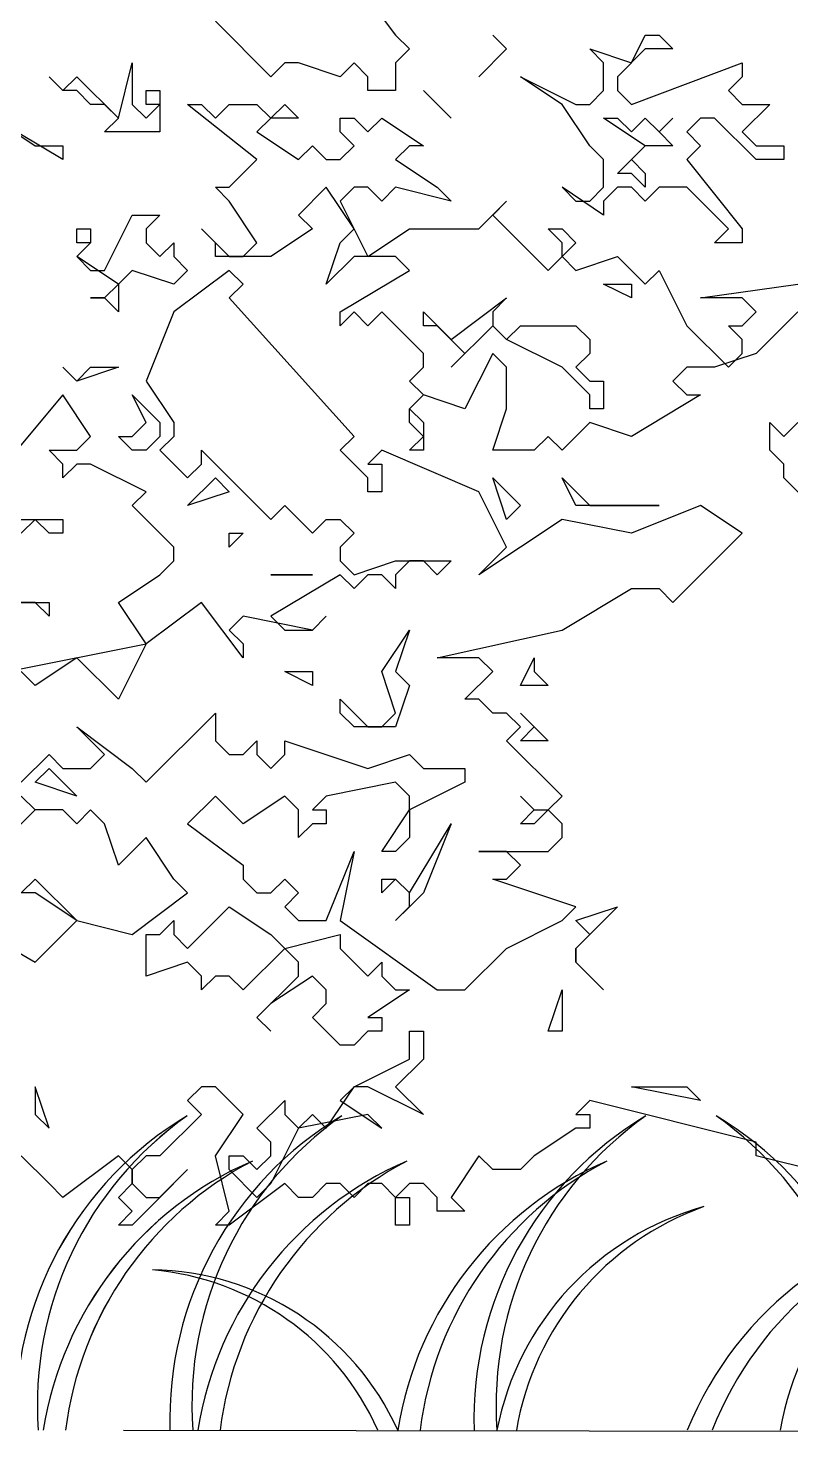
# Model space of a CAD drawing. Header units: millimetres. Extents: x 3633 to 4629, y 3430 to 3787.
# Drawn here: x 4029.276 to 4031.976, y 3463.428 to 3468.424 of the extents above; entities that cross this region are included whole.
import ezdxf

# ---------------------------------------------------------------- set-up
doc = ezdxf.new("R2010")
doc.units = ezdxf.units.MM

# ---------------------------------------------------------------- blocks, each defined once
blk = doc.blocks.new('grass')
at = {"color": 0}
for centre, start, end in [((1173.96, 7.63), 120.91532, 181.7436), ((1189.65, 17.84), 125.19754, 184.08204), ((1190.72, -39.51), 113.37164, 170.93), ((1207.62, -31.45), 117.65386, 172.79282)]:
    blk.add_arc(centre, 250.65, start, end, dxfattribs=at)
blk = doc.blocks.new('Pine 3 Elev_133')
at = {"color": 0}
for p, q in [((-1485.2, 2056.1), (-1425.2, 1976.2)), ((-1605.2, 1916.3), (-1685.2, 1996.2)), ((-1425.2, 1976.2), (-1405.2, 1956.3)), ((-1265.2, 1956.3), (-1285.2, 1976.2)), ((-1285.2, 1976.2), (-1265.2, 1956.3)), ((-1085.2, 1936.3), (-1065.2, 1976.2)), ((-1065.2, 1976.2), (-1045.2, 1976.2)), ((-1045.2, 1976.2), (-1025.2, 1956.3)), ((-1405.2, 1956.3), (-1425.2, 1936.3)), ((-1305.2, 1916.3), (-1265.2, 1956.3)), ((-1265.2, 1956.3), (-1305.2, 1916.3)), ((-1125.2, 1936.3), (-1145.2, 1956.3)), ((-1145.2, 1956.3), (-1085.2, 1936.3)), ((-1065.2, 1956.3), (-1105.2, 1916.3)), ((-1025.2, 1956.3), (-1065.2, 1956.3)), ((-1825.2, 1856.5), (-1805.2, 1936.3)), ((-1805.2, 1936.3), (-1805.2, 1876.4)), ((-1585.2, 1936.3), (-1605.2, 1916.3)), ((-1565.2, 1936.3), (-1585.2, 1936.3)), ((-1505.2, 1916.3), (-1565.2, 1936.3)), ((-1485.2, 1936.3), (-1505.2, 1916.3)), ((-1465.2, 1916.3), (-1485.2, 1936.3)), ((-1425.2, 1936.3), (-1425.2, 1896.4)), ((-1125.2, 1896.4), (-1125.2, 1936.3)), ((-1085.2, 1876.4), (-925.2, 1936.3)), ((-925.2, 1936.3), (-925.2, 1916.3)), ((-1905.2, 1896.4), (-1925.2, 1916.3)), ((-1925.2, 1916.3), (-1905.2, 1896.4)), ((-1905.2, 1896.4), (-1885.2, 1916.3)), ((-1885.2, 1916.3), (-1825.2, 1856.5)), ((-1465.2, 1896.4), (-1465.2, 1916.3)), ((-1185.2, 1876.4), (-1245.2, 1916.3)), ((-1245.2, 1916.3), (-1165.2, 1876.4)), ((-1105.2, 1916.3), (-1105.2, 1896.4)), ((-925.2, 1916.3), (-945.2, 1896.4)), ((-1885.2, 1896.4), (-1905.2, 1896.4)), ((-1865.2, 1876.4), (-1885.2, 1896.4)), ((-1785.2, 1876.4), (-1785.2, 1896.4)), ((-1785.2, 1896.4), (-1765.2, 1896.4)), ((-1765.2, 1896.4), (-1765.2, 1836.5)), ((-1425.2, 1896.4), (-1465.2, 1896.4)), ((-1385.2, 1896.4), (-1345.2, 1856.5)), ((-1345.2, 1856.5), (-1385.2, 1896.4)), ((-1145.2, 1876.4), (-1125.2, 1896.4)), ((-1105.2, 1896.4), (-1085.2, 1876.4)), ((-945.2, 1896.4), (-925.2, 1876.4)), ((-1845.2, 1876.4), (-1865.2, 1876.4)), ((-1825.2, 1856.5), (-1845.2, 1876.4)), ((-1805.2, 1876.4), (-1785.2, 1856.5)), ((-1785.2, 1856.5), (-1765.2, 1876.4)), ((-1765.2, 1876.4), (-1785.2, 1876.4)), ((-1625.2, 1796.6), (-1725.2, 1876.4)), ((-1725.2, 1876.4), (-1705.2, 1876.4)), ((-1705.2, 1876.4), (-1685.2, 1856.5)), ((-1685.2, 1856.5), (-1665.2, 1876.4)), ((-1665.2, 1876.4), (-1625.2, 1876.4)), ((-1625.2, 1876.4), (-1605.2, 1856.5)), ((-1605.2, 1856.5), (-1585.2, 1876.4)), ((-1585.2, 1876.4), (-1565.2, 1856.5)), ((-1145.2, 1816.5), (-1185.2, 1876.4)), ((-1165.2, 1876.4), (-1145.2, 1876.4)), ((-925.2, 1876.4), (-885.2, 1876.4)), ((-885.2, 1876.4), (-925.2, 1836.5)), ((-2005.2, 1856.5), (-1945.2, 1816.5)), ((-1905.2, 1796.6), (-2005.2, 1856.5)), ((-1845.2, 1836.5), (-1825.2, 1856.5)), ((-1605.2, 1856.5), (-1625.2, 1836.5)), ((-1565.2, 1856.5), (-1605.2, 1856.5)), ((-1505.2, 1836.5), (-1505.2, 1856.5)), ((-1505.2, 1856.5), (-1485.2, 1856.5)), ((-1485.2, 1856.5), (-1465.2, 1836.5)), ((-1465.2, 1836.5), (-1445.2, 1856.5)), ((-1445.2, 1856.5), (-1385.2, 1816.5)), ((-1065.2, 1816.5), (-1125.2, 1856.5)), ((-1125.2, 1856.5), (-1105.2, 1856.5)), ((-1105.2, 1856.5), (-1085.2, 1836.5)), ((-1085.2, 1836.5), (-1065.2, 1856.5)), ((-1065.2, 1856.5), (-1045.2, 1836.5)), ((-1045.2, 1836.5), (-1025.2, 1856.5)), ((-1025.2, 1856.5), (-1045.2, 1836.5)), ((-985.2, 1856.5), (-1005.2, 1836.5)), ((-965.2, 1856.5), (-985.2, 1856.5)), ((-905.2, 1796.6), (-965.2, 1856.5)), ((-1765.2, 1836.5), (-1845.2, 1836.5)), ((-1625.2, 1836.5), (-1565.2, 1796.6)), ((-1485.2, 1816.5), (-1505.2, 1836.5)), ((-1045.2, 1836.5), (-1025.2, 1816.5)), ((-1005.2, 1836.5), (-985.2, 1816.5)), ((-925.2, 1836.5), (-905.2, 1816.5)), ((-1945.2, 1816.5), (-1905.2, 1816.5)), ((-1905.2, 1816.5), (-1905.2, 1796.6)), ((-1565.2, 1796.6), (-1545.2, 1816.5)), ((-1545.2, 1816.5), (-1525.2, 1796.6)), ((-1505.2, 1796.6), (-1485.2, 1816.5)), ((-1405.2, 1816.5), (-1425.2, 1796.6)), ((-1385.2, 1816.5), (-1405.2, 1816.5)), ((-1125.2, 1796.6), (-1145.2, 1816.5)), ((-1105.2, 1776.6), (-1065.2, 1816.5)), ((-1065.2, 1816.5), (-1085.2, 1796.6)), ((-1025.2, 1816.5), (-1065.2, 1816.5)), ((-985.2, 1816.5), (-1005.2, 1796.6)), ((-905.2, 1816.5), (-865.2, 1816.5)), ((-865.2, 1816.5), (-865.2, 1796.6)), ((-1665.2, 1756.7), (-1625.2, 1796.6)), ((-1525.2, 1796.6), (-1505.2, 1796.6)), ((-1425.2, 1796.6), (-1365.2, 1756.7)), ((-1125.2, 1756.7), (-1125.2, 1796.6)), ((-1085.2, 1796.6), (-1065.2, 1776.6)), ((-1005.2, 1796.6), (-925.2, 1696.8)), ((-865.2, 1796.6), (-905.2, 1796.6)), ((-1085.2, 1776.6), (-1105.2, 1776.6)), ((-1065.2, 1756.7), (-1085.2, 1776.6)), ((-1065.2, 1776.6), (-1065.2, 1756.7)), ((-1665.2, 1736.7), (-1685.2, 1756.7)), ((-1685.2, 1756.7), (-1665.2, 1756.7)), ((-1525.2, 1756.7), (-1565.2, 1716.7)), ((-1485.2, 1696.8), (-1525.2, 1756.7)), ((-1485.2, 1756.7), (-1505.2, 1736.7)), ((-1465.2, 1756.7), (-1485.2, 1756.7)), ((-1445.2, 1736.7), (-1465.2, 1756.7)), ((-1425.2, 1756.7), (-1445.2, 1736.7)), ((-1345.2, 1736.7), (-1425.2, 1756.7)), ((-1365.2, 1756.7), (-1345.2, 1736.7)), ((-1125.2, 1716.7), (-1185.2, 1756.7)), ((-1185.2, 1756.7), (-1165.2, 1736.7)), ((-1145.2, 1736.7), (-1125.2, 1756.7)), ((-1105.2, 1756.7), (-1125.2, 1736.7)), ((-1085.2, 1756.7), (-1105.2, 1756.7)), ((-1065.2, 1736.7), (-1085.2, 1756.7)), ((-1045.2, 1756.7), (-1065.2, 1736.7)), ((-1005.2, 1756.7), (-1045.2, 1756.7)), ((-945.2, 1696.8), (-1005.2, 1756.7)), ((-1625.2, 1676.8), (-1665.2, 1736.7)), ((-1505.2, 1736.7), (-1465.2, 1656.8)), ((-1305.2, 1696.8), (-1265.2, 1736.7)), ((-1265.2, 1736.7), (-1285.2, 1716.7)), ((-1165.2, 1736.7), (-1145.2, 1736.7)), ((-1125.2, 1736.7), (-1125.2, 1716.7)), ((-1845.2, 1636.9), (-1805.2, 1716.7)), ((-1805.2, 1716.7), (-1765.2, 1716.7)), ((-1765.2, 1716.7), (-1785.2, 1696.8)), ((-1565.2, 1716.7), (-1545.2, 1696.8)), ((-1285.2, 1716.7), (-1205.2, 1636.9)), ((-1885.2, 1676.8), (-1885.2, 1696.8)), ((-1885.2, 1696.8), (-1865.2, 1696.8)), ((-1865.2, 1696.8), (-1865.2, 1676.8)), ((-1785.2, 1696.8), (-1785.2, 1676.8)), ((-1685.2, 1676.8), (-1705.2, 1696.8)), ((-1705.2, 1696.8), (-1665.2, 1656.8)), ((-1545.2, 1696.8), (-1605.2, 1656.8)), ((-1505.2, 1676.8), (-1485.2, 1696.8)), ((-1465.2, 1656.8), (-1405.2, 1696.8)), ((-1405.2, 1696.8), (-1305.2, 1696.8)), ((-1185.2, 1676.8), (-1205.2, 1696.8)), ((-1205.2, 1696.8), (-1185.2, 1696.8)), ((-1185.2, 1696.8), (-1165.2, 1676.8)), ((-965.2, 1676.8), (-945.2, 1696.8)), ((-925.2, 1696.8), (-925.2, 1676.8)), ((-1885.2, 1656.8), (-1865.2, 1676.8)), ((-1865.2, 1676.8), (-1885.2, 1676.8)), ((-1865.2, 1676.8), (-1885.2, 1656.8)), ((-1785.2, 1676.8), (-1765.2, 1656.8)), ((-1765.2, 1656.8), (-1745.2, 1676.8)), ((-1745.2, 1676.8), (-1745.2, 1656.8)), ((-1685.2, 1656.8), (-1685.2, 1676.8)), ((-1645.2, 1656.8), (-1625.2, 1676.8)), ((-1525.2, 1616.9), (-1505.2, 1676.8)), ((-1185.2, 1656.8), (-1185.2, 1676.8)), ((-1165.2, 1676.8), (-1185.2, 1656.8)), ((-925.2, 1676.8), (-965.2, 1676.8)), ((-1825.2, 1616.9), (-1885.2, 1656.8)), ((-1885.2, 1656.8), (-1865.2, 1636.9)), ((-1745.2, 1656.8), (-1725.2, 1636.9)), ((-1605.2, 1656.8), (-1685.2, 1656.8)), ((-1665.2, 1656.8), (-1645.2, 1656.8)), ((-1485.2, 1656.8), (-1525.2, 1616.9)), ((-1425.2, 1656.8), (-1485.2, 1656.8)), ((-1405.2, 1636.9), (-1425.2, 1656.8)), ((-1205.2, 1636.9), (-1185.2, 1656.8)), ((-1185.2, 1656.8), (-1165.2, 1636.9)), ((-1165.2, 1636.9), (-1105.2, 1656.8)), ((-1105.2, 1656.8), (-1065.2, 1616.9)), ((-1865.2, 1636.9), (-1845.2, 1636.9)), ((-1805.2, 1636.9), (-1825.2, 1616.9)), ((-1745.2, 1616.9), (-1805.2, 1636.9)), ((-1665.2, 1636.9), (-1745.2, 1577)), ((-1725.2, 1636.9), (-1745.2, 1616.9)), ((-1645.2, 1616.9), (-1665.2, 1636.9)), ((-1505.2, 1577), (-1405.2, 1636.9)), ((-1065.2, 1616.9), (-1045.2, 1636.9)), ((-1045.2, 1636.9), (-1005.2, 1557)), ((-1845.2, 1597), (-1825.2, 1616.9)), ((-1825.2, 1616.9), (-1825.2, 1577)), ((-1665.2, 1597), (-1645.2, 1616.9)), ((-1085.2, 1597), (-1125.2, 1616.9)), ((-1125.2, 1616.9), (-1085.2, 1616.9)), ((-1085.2, 1616.9), (-1085.2, 1597)), ((-985.2, 1597), (-845.2, 1616.9)), ((-1845.2, 1597), (-1865.2, 1597)), ((-1865.2, 1597), (-1845.2, 1597)), ((-1825.2, 1577), (-1845.2, 1597)), ((-1485.2, 1397.3), (-1665.2, 1597)), ((-1345.2, 1537.1), (-1265.2, 1597)), ((-1265.2, 1597), (-1285.2, 1577)), ((-925.2, 1597), (-985.2, 1597)), ((-905.2, 1577), (-925.2, 1597)), ((-1745.2, 1577), (-1785.2, 1477.2)), ((-1485.2, 1577), (-1505.2, 1557)), ((-1505.2, 1557), (-1505.2, 1577)), ((-1465.2, 1557), (-1485.2, 1577)), ((-1445.2, 1577), (-1465.2, 1557)), ((-1385.2, 1517.1), (-1445.2, 1577)), ((-1385.2, 1557), (-1385.2, 1577)), ((-1385.2, 1577), (-1345.2, 1537.1)), ((-1285.2, 1577), (-1285.2, 1557)), ((-925.2, 1557), (-905.2, 1577)), ((-845.2, 1577), (-905.2, 1517.1)), ((-1365.2, 1557), (-1385.2, 1557)), ((-1325.2, 1517.1), (-1365.2, 1557)), ((-1285.2, 1557), (-1345.2, 1497.1)), ((-1285.2, 1557), (-1265.2, 1537.1)), ((-1265.2, 1537.1), (-1285.2, 1557)), ((-1265.2, 1537.1), (-1245.2, 1557)), ((-1245.2, 1557), (-1165.2, 1557)), ((-1165.2, 1557), (-1145.2, 1537.1)), ((-1005.2, 1557), (-945.2, 1497.1)), ((-925.2, 1537.1), (-945.2, 1557)), ((-945.2, 1557), (-925.2, 1557)), ((-1185.2, 1497.1), (-1265.2, 1537.1)), ((-1145.2, 1537.1), (-1145.2, 1517.1)), ((-925.2, 1517.1), (-925.2, 1537.1)), ((-1385.2, 1497.1), (-1385.2, 1517.1)), ((-1345.2, 1497.1), (-1325.2, 1517.1)), ((-1285.2, 1517.1), (-1325.2, 1437.3)), ((-1265.2, 1497.1), (-1285.2, 1517.1)), ((-1145.2, 1517.1), (-1165.2, 1497.1)), ((-905.2, 1517.1), (-965.2, 1497.1)), ((-945.2, 1497.1), (-925.2, 1517.1)), ((-1885.2, 1477.2), (-1905.2, 1497.1)), ((-1905.2, 1497.1), (-1885.2, 1477.2)), ((-1825.2, 1497.1), (-1885.2, 1477.2)), ((-1885.2, 1477.2), (-1865.2, 1497.1)), ((-1865.2, 1497.1), (-1825.2, 1497.1)), ((-1405.2, 1477.2), (-1385.2, 1497.1)), ((-1265.2, 1437.3), (-1265.2, 1497.1)), ((-1145.2, 1457.2), (-1185.2, 1497.1)), ((-1165.2, 1497.1), (-1145.2, 1477.2)), ((-1005.2, 1497.1), (-1025.2, 1477.2)), ((-965.2, 1497.1), (-1005.2, 1497.1)), ((-1785.2, 1477.2), (-1745.2, 1417.3)), ((-1385.2, 1457.2), (-1405.2, 1477.2)), ((-1145.2, 1477.2), (-1125.2, 1477.2)), ((-1125.2, 1477.2), (-1125.2, 1437.3)), ((-1025.2, 1477.2), (-1005.2, 1457.2)), ((-1905.2, 1457.2), (-2005.2, 1337.5)), ((-1865.2, 1397.3), (-1905.2, 1457.2)), ((-1785.2, 1417.3), (-1805.2, 1457.2)), ((-1805.2, 1457.2), (-1765.2, 1417.3)), ((-1385.2, 1457.2), (-1405.2, 1437.3)), ((-1405.2, 1437.3), (-1385.2, 1457.2)), ((-1325.2, 1437.3), (-1385.2, 1457.2)), ((-1145.2, 1437.3), (-1145.2, 1457.2)), ((-985.2, 1457.2), (-1085.2, 1397.3)), ((-1005.2, 1457.2), (-985.2, 1457.2)), ((-1405.2, 1437.3), (-1385.2, 1417.3)), ((-1405.2, 1417.3), (-1405.2, 1437.3)), ((-1285.2, 1377.4), (-1265.2, 1437.3)), ((-1125.2, 1437.3), (-1145.2, 1437.3)), ((-1805.2, 1397.3), (-1785.2, 1417.3)), ((-1765.2, 1417.3), (-1765.2, 1397.3)), ((-1745.2, 1417.3), (-1745.2, 1397.3)), ((-1385.2, 1397.3), (-1405.2, 1417.3)), ((-1385.2, 1417.3), (-1385.2, 1377.4)), ((-1145.2, 1417.3), (-1185.2, 1377.4)), ((-1085.2, 1397.3), (-1145.2, 1417.3)), ((-885.2, 1377.4), (-885.2, 1417.3)), ((-885.2, 1417.3), (-865.2, 1397.3)), ((-865.2, 1397.3), (-845.2, 1417.3)), ((-1885.2, 1377.4), (-1865.2, 1397.3)), ((-1805.2, 1377.4), (-1825.2, 1397.3)), ((-1825.2, 1397.3), (-1805.2, 1397.3)), ((-1765.2, 1397.3), (-1785.2, 1377.4)), ((-1745.2, 1397.3), (-1765.2, 1377.4)), ((-1505.2, 1377.4), (-1485.2, 1397.3)), ((-1405.2, 1377.4), (-1385.2, 1397.3)), ((-1205.2, 1397.3), (-1225.2, 1377.4)), ((-1185.2, 1377.4), (-1205.2, 1397.3)), ((-1905.2, 1357.4), (-1925.2, 1377.4)), ((-1925.2, 1377.4), (-1885.2, 1377.4)), ((-1785.2, 1377.4), (-1805.2, 1377.4)), ((-1765.2, 1377.4), (-1725.2, 1337.5)), ((-1705.2, 1357.4), (-1705.2, 1377.4)), ((-1705.2, 1377.4), (-1605.2, 1277.6)), ((-1465.2, 1337.5), (-1505.2, 1377.4)), ((-1445.2, 1377.4), (-1465.2, 1357.4)), ((-1305.2, 1317.5), (-1445.2, 1377.4)), ((-1385.2, 1377.4), (-1405.2, 1377.4)), ((-1225.2, 1377.4), (-1285.2, 1377.4)), ((-865.2, 1357.4), (-885.2, 1377.4)), ((-1885.2, 1357.4), (-1905.2, 1337.5)), ((-1905.2, 1337.5), (-1905.2, 1357.4)), ((-1865.2, 1357.4), (-1885.2, 1357.4)), ((-1785.2, 1317.5), (-1865.2, 1357.4)), ((-1725.2, 1337.5), (-1705.2, 1357.4)), ((-1465.2, 1357.4), (-1445.2, 1357.4)), ((-1445.2, 1357.4), (-1445.2, 1317.5)), ((-865.2, 1337.5), (-865.2, 1357.4)), ((-1725.2, 1297.5), (-1685.2, 1337.5)), ((-1685.2, 1337.5), (-1665.2, 1317.5)), ((-1465.2, 1317.5), (-1465.2, 1337.5)), ((-1265.2, 1277.6), (-1285.2, 1337.5)), ((-1285.2, 1337.5), (-1245.2, 1297.5)), ((-1165.2, 1297.5), (-1185.2, 1337.5)), ((-1185.2, 1337.5), (-1145.2, 1297.5)), ((-805.2, 1277.6), (-865.2, 1337.5)), ((-1805.2, 1297.5), (-1785.2, 1317.5)), ((-1665.2, 1317.5), (-1725.2, 1297.5)), ((-1445.2, 1317.5), (-1465.2, 1317.5)), ((-1265.2, 1237.6), (-1305.2, 1317.5)), ((-1745.2, 1237.6), (-1805.2, 1297.5)), ((-1605.2, 1277.6), (-1585.2, 1297.5)), ((-1585.2, 1297.5), (-1545.2, 1257.6)), ((-1245.2, 1297.5), (-1265.2, 1277.6)), ((-1045.2, 1297.5), (-1165.2, 1297.5)), ((-1145.2, 1297.5), (-1045.2, 1297.5)), ((-985.2, 1297.5), (-1085.2, 1257.6)), ((-925.2, 1257.6), (-985.2, 1297.5)), ((-1965.2, 1277.6), (-1905.2, 1277.6)), ((-1945.2, 1277.6), (-1965.2, 1257.6)), ((-1925.2, 1257.6), (-1945.2, 1277.6)), ((-1905.2, 1277.6), (-1905.2, 1257.6)), ((-1545.2, 1257.6), (-1525.2, 1277.6)), ((-1525.2, 1277.6), (-1505.2, 1277.6)), ((-1505.2, 1277.6), (-1485.2, 1257.6)), ((-1185.2, 1277.6), (-1305.2, 1197.7)), ((-1085.2, 1257.6), (-1185.2, 1277.6)), ((-1905.2, 1257.6), (-1925.2, 1257.6)), ((-1665.2, 1237.6), (-1665.2, 1257.6)), ((-1665.2, 1257.6), (-1645.2, 1257.6)), ((-1645.2, 1257.6), (-1665.2, 1237.6)), ((-1485.2, 1257.6), (-1505.2, 1237.6)), ((-1025.2, 1157.8), (-925.2, 1257.6)), ((-1745.2, 1217.7), (-1745.2, 1237.6)), ((-1505.2, 1237.6), (-1505.2, 1217.7)), ((-1305.2, 1197.7), (-1265.2, 1237.6)), ((-1765.2, 1197.7), (-1745.2, 1217.7)), ((-1505.2, 1217.7), (-1485.2, 1197.7)), ((-1485.2, 1197.7), (-1425.2, 1217.7)), ((-1425.2, 1217.7), (-1345.2, 1217.7)), ((-1405.2, 1217.7), (-1425.2, 1197.7)), ((-1385.2, 1217.7), (-1405.2, 1217.7)), ((-1365.2, 1197.7), (-1385.2, 1217.7)), ((-1345.2, 1217.7), (-1365.2, 1197.7)), ((-1825.2, 1157.8), (-1765.2, 1197.7)), ((-1505.2, 1197.7), (-1605.2, 1137.8)), ((-1605.2, 1197.7), (-1545.2, 1197.7)), ((-1545.2, 1197.7), (-1605.2, 1197.7)), ((-1485.2, 1177.8), (-1505.2, 1197.7)), ((-1465.2, 1197.7), (-1485.2, 1177.8)), ((-1445.2, 1197.7), (-1465.2, 1197.7)), ((-1425.2, 1177.8), (-1445.2, 1197.7)), ((-1425.2, 1197.7), (-1425.2, 1177.8)), ((-1185.2, 1117.9), (-1085.2, 1177.8)), ((-1085.2, 1177.8), (-1045.2, 1177.8)), ((-1045.2, 1177.8), (-1025.2, 1157.8)), ((-1965.2, 1157.8), (-1925.2, 1157.8)), ((-1945.2, 1157.8), (-1965.2, 1157.8)), ((-1925.2, 1137.8), (-1945.2, 1157.8)), ((-1925.2, 1157.8), (-1925.2, 1137.8)), ((-1785.2, 1097.9), (-1825.2, 1157.8)), ((-1705.2, 1157.8), (-1785.2, 1097.9)), ((-1645.2, 1077.9), (-1705.2, 1157.8)), ((-1645.2, 1137.8), (-1665.2, 1117.9)), ((-1545.2, 1117.9), (-1645.2, 1137.8)), ((-1605.2, 1137.8), (-1585.2, 1117.9)), ((-1545.2, 1117.9), (-1525.2, 1137.8)), ((-1525.2, 1137.8), (-1545.2, 1117.9)), ((-1665.2, 1117.9), (-1645.2, 1097.9)), ((-1585.2, 1117.9), (-1545.2, 1117.9)), ((-1445.2, 1058), (-1405.2, 1117.9)), ((-1405.2, 1117.9), (-1425.2, 1058)), ((-1365.2, 1077.9), (-1185.2, 1117.9)), ((-1985.2, 1058), (-1785.2, 1097.9)), ((-1785.2, 1097.9), (-1825.2, 1018.1)), ((-1645.2, 1097.9), (-1645.2, 1077.9)), ((-1885.2, 1077.9), (-1945.2, 1038)), ((-1825.2, 1018.1), (-1885.2, 1077.9)), ((-1305.2, 1077.9), (-1365.2, 1077.9)), ((-1285.2, 1058), (-1305.2, 1077.9)), ((-1245.2, 1038), (-1225.2, 1077.9)), ((-1225.2, 1077.9), (-1225.2, 1058)), ((-1945.2, 1038), (-1965.2, 1058)), ((-1545.2, 1038), (-1585.2, 1058)), ((-1585.2, 1058), (-1545.2, 1058)), ((-1545.2, 1058), (-1545.2, 1038)), ((-1425.2, 998.1), (-1445.2, 1058)), ((-1425.2, 1058), (-1405.2, 1038)), ((-1405.2, 1038), (-1425.2, 978.1)), ((-1325.2, 1018.1), (-1285.2, 1058)), ((-1205.2, 1038), (-1245.2, 1038)), ((-1225.2, 1058), (-1205.2, 1038)), ((-1505.2, 998.1), (-1505.2, 1018.1)), ((-1505.2, 1018.1), (-1465.2, 978.1)), ((-1305.2, 1018.1), (-1325.2, 1018.1)), ((-1285.2, 998.1), (-1305.2, 1018.1)), ((-1785.2, 898.3), (-1685.2, 998.1)), ((-1685.2, 998.1), (-1685.2, 958.2)), ((-1485.2, 978.1), (-1505.2, 998.1)), ((-1445.2, 978.1), (-1425.2, 998.1)), ((-1265.2, 998.1), (-1285.2, 998.1)), ((-1245.2, 978.1), (-1265.2, 998.1)), ((-1225.2, 978.1), (-1245.2, 998.1)), ((-1245.2, 998.1), (-1205.2, 958.2)), ((-1845.2, 938.2), (-1885.2, 978.1)), ((-1885.2, 978.1), (-1805.2, 918.3)), ((-1425.2, 978.1), (-1485.2, 978.1)), ((-1465.2, 978.1), (-1445.2, 978.1)), ((-1265.2, 958.2), (-1245.2, 978.1)), ((-1245.2, 958.2), (-1225.2, 978.1)), ((-1685.2, 958.2), (-1665.2, 938.2)), ((-1645.2, 938.2), (-1625.2, 958.2)), ((-1625.2, 958.2), (-1625.2, 938.2)), ((-1585.2, 938.2), (-1585.2, 958.2)), ((-1585.2, 958.2), (-1465.2, 918.3)), ((-1185.2, 878.3), (-1265.2, 958.2)), ((-1205.2, 958.2), (-1245.2, 958.2)), ((-1965.2, 898.3), (-1925.2, 938.2)), ((-1925.2, 938.2), (-1905.2, 918.3)), ((-1865.2, 918.3), (-1845.2, 938.2)), ((-1665.2, 938.2), (-1645.2, 938.2)), ((-1625.2, 938.2), (-1605.2, 918.3)), ((-1605.2, 918.3), (-1585.2, 938.2)), ((-1465.2, 918.3), (-1405.2, 938.2)), ((-1405.2, 938.2), (-1385.2, 918.3)), ((-1945.2, 898.3), (-1925.2, 918.3)), ((-1925.2, 918.3), (-1885.2, 878.3)), ((-1905.2, 918.3), (-1865.2, 918.3)), ((-1805.2, 918.3), (-1785.2, 898.3)), ((-1385.2, 918.3), (-1325.2, 918.3)), ((-1325.2, 918.3), (-1325.2, 898.3)), ((-1885.2, 878.3), (-1945.2, 898.3)), ((-1425.2, 898.3), (-1525.2, 878.3)), ((-1405.2, 878.3), (-1425.2, 898.3)), ((-1325.2, 898.3), (-1405.2, 858.4)), ((-1945.2, 858.4), (-1965.2, 878.3)), ((-1685.2, 878.3), (-1725.2, 838.4)), ((-1645.2, 838.4), (-1685.2, 878.3)), ((-1585.2, 878.3), (-1645.2, 838.4)), ((-1565.2, 858.4), (-1585.2, 878.3)), ((-1525.2, 878.3), (-1545.2, 858.4)), ((-1405.2, 858.4), (-1405.2, 878.3)), ((-1225.2, 858.4), (-1245.2, 878.3)), ((-1245.2, 878.3), (-1225.2, 858.4)), ((-1205.2, 858.4), (-1185.2, 878.3)), ((-1945.2, 858.4), (-1985.2, 818.4)), ((-1965.2, 838.4), (-1945.2, 858.4)), ((-1905.2, 858.4), (-1945.2, 858.4)), ((-1885.2, 838.4), (-1905.2, 858.4)), ((-1865.2, 858.4), (-1885.2, 838.4)), ((-1845.2, 838.4), (-1865.2, 858.4)), ((-1565.2, 818.4), (-1565.2, 858.4)), ((-1545.2, 858.4), (-1525.2, 858.4)), ((-1525.2, 858.4), (-1525.2, 838.4)), ((-1445.2, 798.5), (-1405.2, 858.4)), ((-1405.2, 858.4), (-1405.2, 818.4)), ((-1245.2, 838.4), (-1225.2, 858.4)), ((-1205.2, 858.4), (-1225.2, 838.4)), ((-1225.2, 858.4), (-1205.2, 858.4)), ((-1185.2, 838.4), (-1205.2, 858.4)), ((-1825.2, 778.5), (-1845.2, 838.4)), ((-1725.2, 838.4), (-1645.2, 778.5)), ((-1545.2, 838.4), (-1565.2, 818.4)), ((-1525.2, 838.4), (-1545.2, 838.4)), ((-1405.2, 738.6), (-1345.2, 838.4)), ((-1345.2, 838.4), (-1385.2, 738.6)), ((-1225.2, 838.4), (-1245.2, 838.4)), ((-1185.2, 818.4), (-1185.2, 838.4)), ((-1785.2, 818.4), (-1825.2, 778.5)), ((-1745.2, 758.6), (-1785.2, 818.4)), ((-1405.2, 818.4), (-1425.2, 798.5)), ((-1205.2, 798.5), (-1185.2, 818.4)), ((-1525.2, 698.7), (-1485.2, 798.5)), ((-1485.2, 798.5), (-1505.2, 698.7)), ((-1425.2, 798.5), (-1445.2, 798.5)), ((-1265.2, 798.5), (-1305.2, 798.5)), ((-1305.2, 798.5), (-1205.2, 798.5)), ((-1245.2, 778.5), (-1265.2, 798.5)), ((-2185.2, 778.5), (-1945.2, 638.8)), ((-1645.2, 778.5), (-1645.2, 758.6)), ((-1265.2, 758.6), (-1245.2, 778.5)), ((-1965.2, 738.6), (-1945.2, 758.6)), ((-1945.2, 758.6), (-1885.2, 698.7)), ((-1725.2, 738.6), (-1745.2, 758.6)), ((-1645.2, 758.6), (-1625.2, 738.6)), ((-1605.2, 738.6), (-1585.2, 758.6)), ((-1585.2, 758.6), (-1565.2, 738.6)), ((-1425.2, 758.6), (-1445.2, 738.6)), ((-1445.2, 738.6), (-1445.2, 758.6)), ((-1445.2, 758.6), (-1425.2, 758.6)), ((-1405.2, 738.6), (-1425.2, 758.6)), ((-1425.2, 758.6), (-1405.2, 738.6)), ((-1165.2, 718.6), (-1285.2, 758.6)), ((-1285.2, 758.6), (-1265.2, 758.6)), ((-1945.2, 738.6), (-1965.2, 738.6)), ((-1885.2, 698.7), (-1945.2, 738.6)), ((-1805.2, 678.7), (-1725.2, 738.6)), ((-1625.2, 738.6), (-1605.2, 738.6)), ((-1565.2, 738.6), (-1585.2, 718.6)), ((-1385.2, 738.6), (-1425.2, 698.7)), ((-1405.2, 718.6), (-1405.2, 738.6)), ((-1725.2, 658.7), (-1665.2, 718.6)), ((-1665.2, 718.6), (-1605.2, 678.7)), ((-1585.2, 718.6), (-1565.2, 698.7)), ((-1425.2, 698.7), (-1405.2, 718.6)), ((-1185.2, 698.7), (-1165.2, 718.6)), ((-1165.2, 698.7), (-1105.2, 718.6)), ((-1105.2, 718.6), (-1165.2, 658.7)), ((-1945.2, 638.8), (-1885.2, 698.7)), ((-1885.2, 698.7), (-1805.2, 678.7)), ((-1765.2, 678.7), (-1745.2, 698.7)), ((-1745.2, 698.7), (-1745.2, 678.7)), ((-1565.2, 698.7), (-1525.2, 698.7)), ((-1505.2, 698.7), (-1365.2, 598.9)), ((-1265.2, 658.7), (-1185.2, 698.7)), ((-1145.2, 678.7), (-1165.2, 698.7)), ((-1785.2, 618.8), (-1785.2, 678.7)), ((-1785.2, 678.7), (-1765.2, 678.7)), ((-1745.2, 678.7), (-1725.2, 658.7)), ((-1605.2, 678.7), (-1585.2, 658.7)), ((-1585.2, 658.7), (-1505.2, 678.7)), ((-1505.2, 678.7), (-1505.2, 658.7)), ((-1165.2, 658.7), (-1145.2, 678.7)), ((-1585.2, 658.7), (-1645.2, 598.9)), ((-1565.2, 638.8), (-1585.2, 658.7)), ((-1505.2, 658.7), (-1465.2, 618.8)), ((-1325.2, 598.9), (-1265.2, 658.7)), ((-1165.2, 638.8), (-1165.2, 658.7)), ((-1165.2, 658.7), (-1165.2, 638.8)), ((-1725.2, 638.8), (-1785.2, 618.8)), ((-1705.2, 618.8), (-1725.2, 638.8)), ((-1565.2, 618.8), (-1565.2, 638.8)), ((-1465.2, 618.8), (-1445.2, 638.8)), ((-1445.2, 638.8), (-1445.2, 618.8)), ((-1165.2, 638.8), (-1125.2, 598.9)), ((-1125.2, 598.9), (-1165.2, 638.8)), ((-1685.2, 618.8), (-1705.2, 598.9)), ((-1705.2, 598.9), (-1705.2, 618.8)), ((-1665.2, 618.8), (-1685.2, 618.8)), ((-1645.2, 598.9), (-1665.2, 618.8)), ((-1625.2, 558.9), (-1565.2, 618.8)), ((-1545.2, 618.8), (-1605.2, 578.9)), ((-1525.2, 598.9), (-1545.2, 618.8)), ((-1445.2, 618.8), (-1425.2, 598.9)), ((-1525.2, 578.9), (-1525.2, 598.9)), ((-1405.2, 598.9), (-1465.2, 558.9)), ((-1425.2, 598.9), (-1405.2, 598.9)), ((-1365.2, 598.9), (-1325.2, 598.9)), ((-1205.2, 539), (-1185.2, 598.9)), ((-1185.2, 598.9), (-1185.2, 539)), ((-1605.2, 578.9), (-1625.2, 558.9)), ((-1545.2, 558.9), (-1525.2, 578.9)), ((-1625.2, 558.9), (-1605.2, 539)), ((-1605.2, 539), (-1625.2, 558.9)), ((-1505.2, 519), (-1545.2, 558.9)), ((-1465.2, 558.9), (-1445.2, 558.9)), ((-1445.2, 558.9), (-1445.2, 539)), ((-1465.2, 539), (-1485.2, 519)), ((-1445.2, 539), (-1465.2, 539)), ((-1405.2, 499), (-1405.2, 539)), ((-1405.2, 539), (-1385.2, 539)), ((-1385.2, 539), (-1385.2, 499)), ((-1185.2, 539), (-1205.2, 539)), ((-1485.2, 519), (-1505.2, 519)), ((-1485.2, 459.1), (-1405.2, 499)), ((-1385.2, 499), (-1425.2, 459.1)), ((-1925.2, 399.2), (-1945.2, 459.1)), ((-1945.2, 459.1), (-1945.2, 419.2)), ((-1705.2, 459.1), (-1725.2, 439.2)), ((-1685.2, 459.1), (-1705.2, 459.1)), ((-1645.2, 419.2), (-1685.2, 459.1)), ((-1525.2, 399.2), (-1485.2, 459.1)), ((-1485.2, 459.1), (-1505.2, 439.2)), ((-1465.2, 459.1), (-1485.2, 459.1)), ((-1385.2, 419.2), (-1465.2, 459.1)), ((-1425.2, 459.1), (-1385.2, 419.2)), ((-985.2, 439.2), (-1085.2, 459.1)), ((-1085.2, 459.1), (-1005.2, 459.1)), ((-1005.2, 459.1), (-985.2, 439.2)), ((-1725.2, 439.2), (-1705.2, 419.2)), ((-1625.2, 399.2), (-1585.2, 439.2)), ((-1585.2, 439.2), (-1585.2, 419.2)), ((-1505.2, 439.2), (-1445.2, 399.2)), ((-1145.2, 439.2), (-1165.2, 419.2)), ((-905.2, 379.3), (-1145.2, 439.2)), ((-1945.2, 419.2), (-1925.2, 399.2)), ((-1705.2, 419.2), (-1765.2, 359.3)), ((-1685.2, 359.3), (-1645.2, 419.2)), ((-1585.2, 419.2), (-1565.2, 399.2)), ((-1465.2, 419.2), (-1565.2, 399.2)), ((-1565.2, 399.2), (-1545.2, 419.2)), ((-1545.2, 419.2), (-1525.2, 399.2)), ((-1445.2, 399.2), (-1465.2, 419.2)), ((-1165.2, 419.2), (-1145.2, 419.2)), ((-1145.2, 419.2), (-1145.2, 399.2)), ((-1605.2, 379.3), (-1625.2, 399.2)), ((-1565.2, 399.2), (-1605.2, 319.4)), ((-1165.2, 399.2), (-1225.2, 359.3)), ((-1145.2, 399.2), (-1165.2, 399.2)), ((-1605.2, 359.3), (-1605.2, 379.3)), ((-905.2, 359.3), (-905.2, 379.3)), ((-1925.2, 319.4), (-1965.2, 359.3)), ((-1825.2, 359.3), (-1905.2, 299.4)), ((-1805.2, 339.4), (-1825.2, 359.3)), ((-1785.2, 359.3), (-1805.2, 339.4)), ((-1765.2, 359.3), (-1785.2, 359.3)), ((-1665.2, 279.5), (-1685.2, 359.3)), ((-1665.2, 339.4), (-1665.2, 359.3)), ((-1665.2, 359.3), (-1645.2, 359.3)), ((-1645.2, 359.3), (-1625.2, 339.4)), ((-1625.2, 339.4), (-1605.2, 359.3)), ((-1305.2, 359.3), (-1345.2, 299.4)), ((-1285.2, 339.4), (-1305.2, 359.3)), ((-1225.2, 359.3), (-1245.2, 339.4)), ((-745.2, 319.4), (-905.2, 359.3)), ((-1805.2, 339.4), (-1805.2, 319.4)), ((-1725.2, 339.4), (-1805.2, 259.5)), ((-1805.2, 319.4), (-1805.2, 339.4)), ((-1765.2, 299.4), (-1725.2, 339.4)), ((-1625.2, 299.4), (-1665.2, 339.4)), ((-1245.2, 339.4), (-1285.2, 339.4)), ((-1905.2, 299.4), (-1925.2, 319.4)), ((-1825.2, 299.4), (-1805.2, 319.4)), ((-1805.2, 319.4), (-1785.2, 299.4)), ((-1585.2, 319.4), (-1665.2, 259.5)), ((-1605.2, 319.4), (-1625.2, 299.4)), ((-1565.2, 299.4), (-1585.2, 319.4)), ((-1525.2, 319.4), (-1545.2, 299.4)), ((-1505.2, 319.4), (-1525.2, 319.4)), ((-1485.2, 299.4), (-1505.2, 319.4)), ((-1465.2, 319.4), (-1485.2, 299.4)), ((-1445.2, 319.4), (-1465.2, 319.4)), ((-1425.2, 299.4), (-1445.2, 319.4)), ((-1405.2, 319.4), (-1425.2, 299.4)), ((-1385.2, 319.4), (-1405.2, 319.4)), ((-1365.2, 299.4), (-1385.2, 319.4)), ((-1805.2, 279.5), (-1825.2, 299.4)), ((-1785.2, 299.4), (-1765.2, 299.4)), ((-1545.2, 299.4), (-1565.2, 299.4)), ((-1425.2, 299.4), (-1405.2, 299.4)), ((-1425.2, 259.5), (-1425.2, 299.4)), ((-1405.2, 299.4), (-1405.2, 259.5)), ((-1365.2, 279.5), (-1365.2, 299.4)), ((-1345.2, 299.4), (-1325.2, 279.5)), ((-1825.2, 259.5), (-1805.2, 279.5)), ((-1685.2, 259.5), (-1665.2, 279.5)), ((-1325.2, 279.5), (-1365.2, 279.5)), ((-1805.2, 259.5), (-1825.2, 259.5)), ((-1665.2, 259.5), (-1685.2, 259.5)), ((-1405.2, 259.5), (-1425.2, 259.5))]:
    blk.add_line(p, q, dxfattribs=at)

msp = doc.modelspace()

# ---------------------------------------------------------------- linework, layer by layer
at = {"color": 0}
msp.add_line((4029.6134, 3463.4586), (4049.7599, 3463.4278), dxfattribs=at)
for centre, radius, start, end in [((4031.0305, 3463.4967), 1.2532, 120.9153, 181.7436), ((4031.109, 3463.5478), 1.2532, 125.1975, 184.082), ((4032.1073, 3463.4967), 1.2532, 120.9153, 181.7436), ((4032.1858, 3463.5478), 1.2532, 125.1975, 184.082), ((4031.0679, 3463.4967), 1.2532, 358.2564, 59.0847), ((4030.9894, 3463.5478), 1.2532, 355.918, 54.8025), ((4031.1143, 3463.2611), 1.2532, 113.3716, 170.93), ((4031.1988, 3463.3014), 1.2532, 117.6539, 172.7928), ((4031.8222, 3463.2611), 1.2532, 113.3716, 170.93), ((4031.9067, 3463.3014), 1.2532, 117.6539, 172.7928), ((4031.9397, 3463.2639), 1.0226, 105.3788, 169.0232), ((4032.0125, 3463.2869), 1.0226, 109.661, 170.3333), ((4032.9468, 3463.2863), 1.0226, 105.3788, 170.2977), ((4032.7711, 3462.9875), 1.2532, 95.3506, 157.9162), ((4032.864, 3462.9997), 1.2532, 99.6328, 158.5173), ((4029.7043, 3463.059), 0.9668, 24.414, 89.3231), ((4029.6322, 3463.0626), 0.9668, 24.1831, 85.0409)]:
    msp.add_arc(centre, radius, start, end, dxfattribs=at)

# ---------------------------------------------------------------- block references
for name, p, xscale, yscale, zscale in [('Pine 3 Elev_133', (4034.0755, 3463.5478), 0.002454764377558604, 0.002454764377558604, 0.002454764377558604), ('grass', (4024.6133, 3463.4586), 0.005, 0.005, 0.005), ('grass', (4024.6134, 3463.4586), 0.005, 0.005, 0.005)]:
    msp.add_blockref(name, p, dxfattribs=dict(at, xscale=xscale, yscale=yscale, zscale=zscale))

doc.saveas('drawing.dxf')
